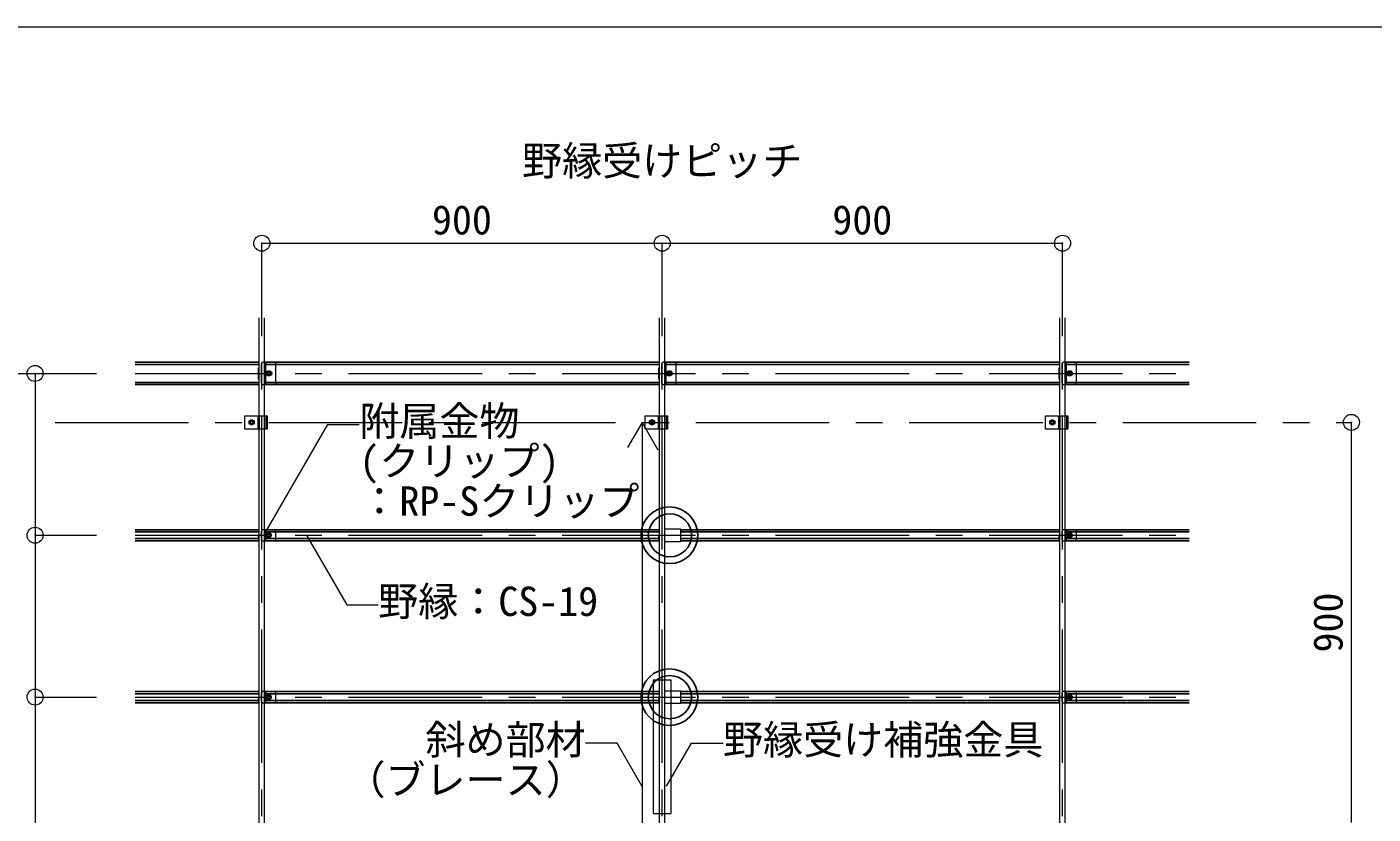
# Model space of a CAD drawing. Units: millimetres on the paper, with parts at other scales. Extents: x -195 to 195, y -140 to 138.
# Drawn here: x 94.3 to 144.8, y -28.2 to 1.3 of the extents above; entities that cross this region are included whole.
import ezdxf
from ezdxf.enums import TextEntityAlignment as Align

# ---------------------------------------------------------------- set-up
doc = ezdxf.new("R2010")
doc.units = ezdxf.units.MM
doc.header["$PDMODE"] = 32
doc.header["$PDSIZE"] = 0.6
for name, pattern in [('CHAIN1', [8, 5, -1, 1, -1]), ('DASHED1', [1.8, 1.2, -0.6]), ('DASHED2', [3, 2, -1])]:
    doc.linetypes.add(name, pattern=pattern)
for name, color, linetype, lineweight in [('9-0_中心線', 4, 'DASHED1', 9), ('9-1_吊り材', 7, 'Continuous', 18), ('9-2_野縁受け', 3, 'Continuous', 18), ('9-3_野縁', 2, 'Continuous', 25), ('9-4_ブレース・補強材', 4, 'Continuous', 9), ('9-5_寸法', 4, 'Continuous', 9), ('9-6_文字', 7, 'Continuous', 18), ('9-A_クリップ', 7, 'DASHED1', 18), ('9-B_補強金具・金具・その他', 3, 'Continuous', 18), ('9-C_ビス・アンカーボルト・強調図形', 2, 'Continuous', 25), ('F-2_野縁受け', 3, 'Continuous', 18)]:
    doc.layers.add(name, color=color, linetype=linetype, lineweight=lineweight)
doc.styles.add('ＭＳ ゴシック', font='')
doc.styles.get('ＭＳ ゴシック').set_extended_font_data('MS Gothic')

msp = doc.modelspace()

# ---------------------------------------------------------------- linework, layer by layer
at = {"layer": '9-0_中心線', "linetype": 'CHAIN1'}
for p, q in [((103.126, -50.331), (103.126, -6.851)), ((118.126, -50.331), (118.126, -6.851)), ((133.126, -50.331), (133.126, -6.851)), ((98.376, -11.73), (137.876, -11.73)), ((95.383, -13.564), (143.95, -13.564)), ((98.376, -17.797), (137.876, -17.797)), ((98.376, -23.864), (137.876, -23.864))]:
    msp.add_line(p, q, dxfattribs=at)
at = {"layer": '9-0_中心線'}
for p, q in [((102.973, -13.314), (102.973, -13.814)), ((117.973, -13.314), (117.973, -13.814)), ((132.973, -13.314), (132.973, -13.814))]:
    msp.add_line(p, q, dxfattribs=at)
for centre in [(102.743, -13.564), (117.743, -13.564), (132.743, -13.564)]:
    msp.add_circle(centre, 0.0458, dxfattribs=at)
at = {"layer": '9-1_吊り材'}
for p, q in [((102.493, -13.314), (103.32, -13.314)), ((102.493, -13.814), (102.493, -13.314)), ((103.026, -13.314), (103.026, -13.814)), ((103.218, -13.314), (103.218, -13.814)), ((103.272, -13.314), (103.272, -13.814)), ((103.32, -13.314), (103.32, -13.814)), ((117.493, -13.314), (118.32, -13.314)), ((117.493, -13.814), (117.493, -13.314)), ((118.026, -13.314), (118.026, -13.814)), ((118.218, -13.314), (118.218, -13.814)), ((118.272, -13.314), (118.272, -13.814)), ((118.32, -13.314), (118.32, -13.814)), ((132.493, -13.314), (133.32, -13.314)), ((132.493, -13.814), (132.493, -13.314)), ((133.026, -13.314), (133.026, -13.814)), ((133.218, -13.314), (133.218, -13.814)), ((133.272, -13.314), (133.272, -13.814)), ((133.32, -13.314), (133.32, -13.814)), ((103.32, -13.814), (102.502, -13.814)), ((118.32, -13.814), (117.502, -13.814)), ((133.32, -13.814), (132.502, -13.814))]:
    msp.add_line(p, q, dxfattribs=at)
for points in [[(102.651, -13.511), (102.743, -13.458), (102.834, -13.511), (102.834, -13.617), (102.743, -13.67), (102.651, -13.617)], [(117.651, -13.511), (117.743, -13.458), (117.834, -13.511), (117.834, -13.617), (117.743, -13.67), (117.651, -13.617)], [(132.651, -13.511), (132.743, -13.458), (132.834, -13.511), (132.834, -13.617), (132.743, -13.67), (132.651, -13.617)]]:
    msp.add_lwpolyline(points, close=True, dxfattribs=at)
for centre, radius in [((102.743, -13.564), 0.0873), ((102.743, -13.564), 0.0583), ((117.743, -13.564), 0.0873), ((117.743, -13.564), 0.0583), ((132.743, -13.564), 0.0873), ((132.743, -13.564), 0.0583)]:
    msp.add_circle(centre, radius, dxfattribs=at)
at = {"layer": '9-2_野縁受け'}
for p, q in [((103.026, -50.331), (103.026, -9.647)), ((103.226, -50.331), (103.226, -9.647)), ((118.026, -50.331), (118.026, -9.647)), ((118.226, -50.331), (118.226, -9.647)), ((133.026, -50.331), (133.026, -9.647)), ((133.226, -50.331), (133.226, -9.647))]:
    msp.add_line(p, q, dxfattribs=at)
at = {"layer": '9-3_野縁'}
for p, q in [((98.376, -11.314), (103.026, -11.314)), ((98.376, -11.397), (103.026, -11.397)), ((103.226, -11.314), (118.026, -11.314)), ((103.226, -11.397), (118.026, -11.397)), ((118.226, -11.314), (133.026, -11.314)), ((118.226, -11.397), (133.026, -11.397)), ((133.226, -11.314), (137.876, -11.314)), ((133.226, -11.397), (137.876, -11.397)), ((98.376, -12.064), (103.026, -12.064)), ((103.226, -12.064), (118.026, -12.064)), ((118.226, -12.064), (133.026, -12.064)), ((133.226, -12.064), (137.876, -12.064)), ((98.376, -12.147), (103.026, -12.147)), ((103.226, -12.147), (118.026, -12.147)), ((118.226, -12.147), (133.026, -12.147)), ((133.226, -12.147), (137.876, -12.147)), ((98.376, -17.589), (103.026, -17.589)), ((103.226, -17.589), (118.026, -17.589)), ((118.809, -17.589), (133.026, -17.589)), ((133.226, -17.589), (137.876, -17.589)), ((98.376, -17.672), (103.026, -17.672)), ((98.376, -17.922), (102.988, -17.922)), ((98.376, -18.005), (103.026, -18.005)), ((103.226, -17.672), (118.026, -17.672)), ((103.226, -17.922), (118.026, -17.922)), ((103.226, -18.005), (118.026, -18.005)), ((118.809, -17.672), (133.026, -17.672)), ((118.809, -17.922), (132.988, -17.922)), ((118.809, -18.005), (133.026, -18.005)), ((133.226, -17.672), (137.876, -17.672)), ((133.226, -17.922), (137.876, -17.922)), ((133.226, -18.005), (137.876, -18.005)), ((98.376, -23.655), (103.026, -23.655)), ((103.226, -23.655), (118.026, -23.655)), ((118.809, -23.655), (133.026, -23.655)), ((133.226, -23.655), (137.876, -23.655)), ((98.376, -23.739), (103.026, -23.739)), ((98.376, -23.989), (102.988, -23.989)), ((98.376, -24.072), (103.026, -24.072)), ((103.226, -23.739), (118.026, -23.739)), ((103.226, -23.989), (118.026, -23.989)), ((103.226, -24.072), (118.026, -24.072)), ((118.809, -23.739), (133.026, -23.739)), ((118.809, -23.989), (132.988, -23.989)), ((118.809, -24.072), (133.026, -24.072)), ((133.226, -23.739), (137.876, -23.739)), ((133.226, -23.989), (137.876, -23.989)), ((133.226, -24.072), (137.876, -24.072))]:
    msp.add_line(p, q, dxfattribs=at)
at = {"layer": '9-4_ブレース・補強材'}
for q in [(116.831, -14.504), (117.374, -43.489), (117.968, -14.593)]:
    msp.add_line((117.374, -13.564), q, dxfattribs=at)
at = {"layer": '9-5_寸法'}
for p, q in [((103.126, -6.851), (118.126, -6.851)), ((118.126, -6.851), (133.126, -6.851)), ((91.976, -11.73), (94.631, -11.73)), ((94.631, -11.73), (96.934, -11.73)), ((94.631, -11.73), (94.631, -17.797)), ((143.95, -28.564), (143.95, -13.564)), ((94.631, -17.797), (94.631, -23.864)), ((94.631, -17.797), (96.934, -17.797)), ((94.631, -23.864), (94.631, -29.93)), ((94.631, -23.864), (96.934, -23.864))]:
    msp.add_line(p, q, dxfattribs=at)
at = {"layer": '9-5_寸法', "color": 7}
for p in [(103.126, -6.851), (118.126, -6.851), (133.126, -6.851), (94.631, -11.73), (143.95, -13.564), (94.631, -17.797), (94.631, -23.864)]:
    msp.add_point(p, dxfattribs=at)
at = {"layer": '9-6_文字'}
for p, q in [((103.276, -17.667), (105.598, -13.645)), ((105.598, -13.645), (106.778, -13.645)), ((104.816, -17.822), (106.305, -20.402)), ((106.305, -20.402), (107.485, -20.402))]:
    msp.add_line(p, q, dxfattribs=at)
for points in [[(117.374, -27.208), (116.438, -25.588), (115.258, -25.588)], [(118.292, -27.204), (119.225, -25.588), (120.405, -25.588)]]:
    msp.add_lwpolyline(points, dxfattribs=at)
at = {"layer": '9-A_クリップ', "linetype": 'Continuous'}
for p, q in [((102.988, -11.53), (102.988, -11.93)), ((102.988, -11.53), (103.026, -11.53)), ((103.264, -11.397), (103.264, -12.064)), ((103.647, -12.064), (103.647, -11.397)), ((117.988, -11.53), (117.988, -11.93)), ((117.988, -11.53), (118.026, -11.53)), ((118.647, -12.064), (118.647, -11.397)), ((132.988, -11.53), (132.988, -11.93)), ((132.988, -11.53), (133.026, -11.53)), ((133.264, -11.397), (133.264, -12.064)), ((133.647, -12.064), (133.647, -11.397)), ((102.988, -11.93), (103.026, -11.93)), ((117.988, -11.93), (118.026, -11.93)), ((132.988, -11.93), (133.026, -11.93)), ((102.988, -17.805), (102.988, -17.997)), ((102.988, -17.805), (103.026, -17.805)), ((102.988, -17.997), (103.026, -17.997)), ((103.264, -17.672), (103.264, -17.922)), ((103.647, -17.922), (103.647, -17.672)), ((117.988, -17.805), (117.988, -17.997)), ((117.988, -17.805), (118.026, -17.805)), ((117.988, -17.997), (118.026, -17.997)), ((132.988, -17.805), (132.988, -17.997)), ((132.988, -17.805), (133.026, -17.805)), ((132.988, -17.997), (133.026, -17.997)), ((133.264, -17.672), (133.264, -17.922)), ((133.647, -17.922), (133.647, -17.672)), ((102.988, -23.872), (102.988, -24.064)), ((102.988, -23.872), (103.026, -23.872)), ((102.988, -24.064), (103.026, -24.064)), ((103.264, -23.739), (103.264, -23.989)), ((103.647, -23.989), (103.647, -23.739)), ((117.988, -23.872), (117.988, -24.064)), ((117.988, -23.872), (118.026, -23.872)), ((117.988, -24.064), (118.026, -24.064)), ((132.988, -23.872), (132.988, -24.064)), ((132.988, -23.872), (133.026, -23.872)), ((132.988, -24.064), (133.026, -24.064)), ((133.264, -23.739), (133.264, -23.989)), ((133.647, -23.989), (133.647, -23.739))]:
    msp.add_line(p, q, dxfattribs=at)
at = {"layer": '9-A_クリップ'}
for p, q in [((103.114, -12.097), (103.114, -11.364)), ((103.597, -11.314), (103.164, -11.314)), ((103.647, -11.397), (103.647, -11.364)), ((118.114, -12.097), (118.114, -11.364)), ((118.597, -11.314), (118.164, -11.314)), ((118.647, -11.397), (118.647, -11.364)), ((133.114, -12.097), (133.114, -11.364)), ((133.597, -11.314), (133.164, -11.314)), ((133.647, -11.397), (133.647, -11.364)), ((103.318, -11.676), (103.459, -11.676)), ((103.459, -11.785), (103.318, -11.785)), ((103.647, -12.097), (103.647, -12.064)), ((118.318, -11.676), (118.459, -11.676)), ((118.459, -11.785), (118.318, -11.785)), ((118.647, -12.097), (118.647, -12.064)), ((133.318, -11.676), (133.459, -11.676)), ((133.459, -11.785), (133.318, -11.785)), ((133.647, -12.097), (133.647, -12.064)), ((103.164, -12.147), (103.597, -12.147)), ((118.164, -12.147), (118.597, -12.147)), ((133.164, -12.147), (133.597, -12.147)), ((103.114, -17.672), (103.114, -17.639)), ((103.597, -17.589), (103.164, -17.589)), ((103.264, -17.596), (103.264, -17.672)), ((103.647, -17.672), (103.647, -17.639)), ((133.114, -17.672), (133.114, -17.639)), ((133.597, -17.589), (133.164, -17.589)), ((133.264, -17.596), (133.264, -17.672)), ((133.647, -17.672), (133.647, -17.639)), ((103.114, -17.922), (103.114, -17.672)), ((103.114, -17.955), (103.114, -17.922)), ((103.164, -18.005), (103.597, -18.005)), ((103.264, -17.922), (103.264, -17.994)), ((103.647, -17.955), (103.647, -17.922)), ((133.114, -17.922), (133.114, -17.672)), ((133.114, -17.955), (133.114, -17.922)), ((133.164, -18.005), (133.597, -18.005)), ((133.264, -17.922), (133.264, -17.994)), ((133.647, -17.955), (133.647, -17.922)), ((103.597, -23.655), (103.164, -23.655)), ((103.264, -23.662), (103.264, -23.739)), ((133.597, -23.655), (133.164, -23.655)), ((133.264, -23.662), (133.264, -23.739)), ((103.114, -23.739), (103.114, -23.705)), ((103.114, -23.989), (103.114, -23.739)), ((103.114, -24.022), (103.114, -23.989)), ((103.164, -24.072), (103.597, -24.072)), ((103.264, -23.989), (103.264, -24.061)), ((103.647, -23.739), (103.647, -23.705)), ((103.647, -24.022), (103.647, -23.989)), ((133.114, -23.739), (133.114, -23.705)), ((133.114, -23.989), (133.114, -23.739)), ((133.114, -24.022), (133.114, -23.989)), ((133.164, -24.072), (133.597, -24.072)), ((133.264, -23.989), (133.264, -24.061)), ((133.647, -23.739), (133.647, -23.705)), ((133.647, -24.022), (133.647, -23.989))]:
    msp.add_line(p, q, dxfattribs=at)
at = {"layer": '9-A_クリップ', "linetype": 'DASHED2'}
for p, q in [((103.264, -11.314), (103.264, -11.397)), ((133.264, -11.314), (133.264, -11.397)), ((103.264, -12.064), (103.264, -12.147)), ((133.264, -12.064), (133.264, -12.147))]:
    msp.add_line(p, q, dxfattribs=at)
at = {"layer": '9-A_クリップ', "color": 4, "linetype": 'DASHED2', "lineweight": 9}
for p, q in [((118.264, -11.314), (118.264, -11.397)), ((118.264, -12.064), (118.264, -12.147))]:
    msp.add_line(p, q, dxfattribs=at)
at = {"layer": '9-A_クリップ', "color": 4, "linetype": 'Continuous', "lineweight": 9}
msp.add_line((118.264, -11.397), (118.264, -12.064), dxfattribs=at)
at = {"layer": '9-A_クリップ', "color": 3, "linetype": 'Continuous'}
for p, q in [((118.226, -18.039), (118.226, -17.555)), ((118.226, -17.555), (118.809, -17.555)), ((118.809, -17.555), (118.809, -18.039)), ((118.809, -18.039), (118.226, -18.039)), ((118.226, -24.105), (118.226, -23.622)), ((118.226, -23.622), (118.809, -23.622)), ((118.809, -23.622), (118.809, -24.105)), ((118.809, -24.105), (118.226, -24.105))]:
    msp.add_line(p, q, dxfattribs=at)
at = {"layer": '9-A_クリップ', "linetype": 'Continuous'}
for points in [[(103.336, -11.822), (103.283, -11.73), (103.336, -11.639), (103.442, -11.639), (103.494, -11.73), (103.442, -11.822)], [(118.336, -11.822), (118.283, -11.73), (118.336, -11.639), (118.442, -11.639), (118.494, -11.73), (118.442, -11.822)], [(133.336, -11.822), (133.283, -11.73), (133.336, -11.639), (133.442, -11.639), (133.494, -11.73), (133.442, -11.822)], [(103.336, -17.889), (103.283, -17.797), (103.336, -17.705), (103.442, -17.705), (103.494, -17.797), (103.442, -17.889)], [(133.336, -17.889), (133.283, -17.797), (133.336, -17.705), (133.442, -17.705), (133.494, -17.797), (133.442, -17.889)], [(103.336, -23.955), (103.283, -23.864), (103.336, -23.772), (103.442, -23.772), (103.494, -23.864), (103.442, -23.955)], [(133.336, -23.955), (133.283, -23.864), (133.336, -23.772), (133.442, -23.772), (133.494, -23.864), (133.442, -23.955)]]:
    msp.add_lwpolyline(points, close=True, dxfattribs=at)
for centre, radius in [((103.389, -11.73), 0.0873), ((103.389, -11.73), 0.0583), ((118.389, -11.73), 0.0873), ((118.389, -11.73), 0.0583), ((133.389, -11.73), 0.0873), ((133.389, -11.73), 0.0583), ((103.389, -17.797), 0.0873), ((103.389, -17.797), 0.0583), ((133.389, -17.797), 0.0873), ((133.389, -17.797), 0.0583), ((103.389, -23.864), 0.0873), ((103.389, -23.864), 0.0583), ((133.389, -23.864), 0.0873), ((133.389, -23.864), 0.0583)]:
    msp.add_circle(centre, radius, dxfattribs=at)
at = {"layer": '9-A_クリップ'}
for centre in [(103.389, -11.73), (118.389, -11.73), (133.389, -11.73), (103.389, -17.797), (133.389, -17.797), (103.389, -23.864), (133.389, -23.864)]:
    msp.add_circle(centre, 0.0458, dxfattribs=at)
for centre, start, end in [((103.164, -11.364), 90, 180), ((103.164, -11.364), 90, 180), ((103.597, -11.364), 0, 90), ((118.164, -11.364), 90, 180), ((118.164, -11.364), 90, 180), ((118.597, -11.364), 0, 90), ((133.164, -11.364), 90, 180), ((133.164, -11.364), 90, 180), ((133.597, -11.364), 0, 90), ((103.164, -12.097), 180, 270), ((103.597, -12.097), 270, 0), ((118.164, -12.097), 180, 270), ((118.597, -12.097), 270, 0), ((133.164, -12.097), 180, 270), ((133.597, -12.097), 270, 0), ((103.164, -17.639), 90, 180), ((103.597, -17.639), 0, 90), ((133.164, -17.639), 90, 180), ((133.597, -17.639), 0, 90), ((103.164, -17.955), 180, 270), ((103.597, -17.955), 270, 0), ((133.164, -17.955), 180, 270), ((133.597, -17.955), 270, 0), ((103.164, -23.705), 90, 180), ((103.597, -23.705), 0, 90), ((133.164, -23.705), 90, 180), ((133.597, -23.705), 0, 90), ((103.164, -24.022), 180, 270), ((103.597, -24.022), 270, 0), ((133.164, -24.022), 180, 270), ((133.597, -24.022), 270, 0)]:
    msp.add_arc(centre, 0.05, start, end, dxfattribs=at)
at = {"layer": '9-A_クリップ', "linetype": 'Continuous'}
for centre, start, end in [((103.318, -11.73), 90, 270), ((103.459, -11.73), 270, 90), ((118.318, -11.73), 90, 270), ((118.459, -11.73), 270, 90), ((133.318, -11.73), 90, 270), ((133.459, -11.73), 270, 90)]:
    msp.add_arc(centre, 0.0542, start, end, dxfattribs=at)
at = {"layer": '9-B_補強金具・金具・その他'}
for p, q in [((117.793, -23.23), (117.793, -28.23)), ((118.459, -23.23), (117.793, -23.23)), ((118.459, -28.23), (118.459, -23.23)), ((117.793, -28.23), (118.459, -28.23))]:
    msp.add_line(p, q, dxfattribs=at)
at = {"layer": '9-C_ビス・アンカーボルト・強調図形'}
for centre, radius in [((118.398, -17.797), 1.063), ((118.416, -17.797), 0.809), ((118.398, -23.864), 1.063), ((118.416, -23.864), 0.809)]:
    msp.add_circle(centre, radius, dxfattribs=at)
at = {"layer": 'F-2_野縁受け'}
msp.add_line((2.29, 1.258), (191.29, 1.258), dxfattribs=at)

# ---------------------------------------------------------------- texts
at = {"layer": '9-5_寸法', "style": 'ＭＳ ゴシック'}
for p in [(109.501, -6.851), (124.501, -6.851)]:
    msp.add_text('900', height=1.1, dxfattribs=at).set_placement(p, align=Align.BOTTOM_LEFT)
msp.add_text('900', height=1.1, rotation=90, dxfattribs=at).set_placement((143.95, -22.189), align=Align.BOTTOM_LEFT)
at = {"layer": '9-6_文字', "style": 'ＭＳ ゴシック'}
for s, p in [('野縁受けピッチ', (112.876, -4.639)), ('附属金物', (106.778, -14.395)), ('(クリップ)', (106.778, -15.895)), ('：RP-Sクリップ', (106.778, -17.395)), ('野縁：CS-19', (107.485, -21.152)), ('斜め部材', (109.258, -26.338)), ('野縁受け補強金具', (120.405, -26.338)), ('（ブレース）', (106.258, -27.838))]:
    msp.add_text(s, height=1.1, dxfattribs=at).set_placement(p, align=Align.BOTTOM_LEFT)

doc.saveas('drawing.dxf')
